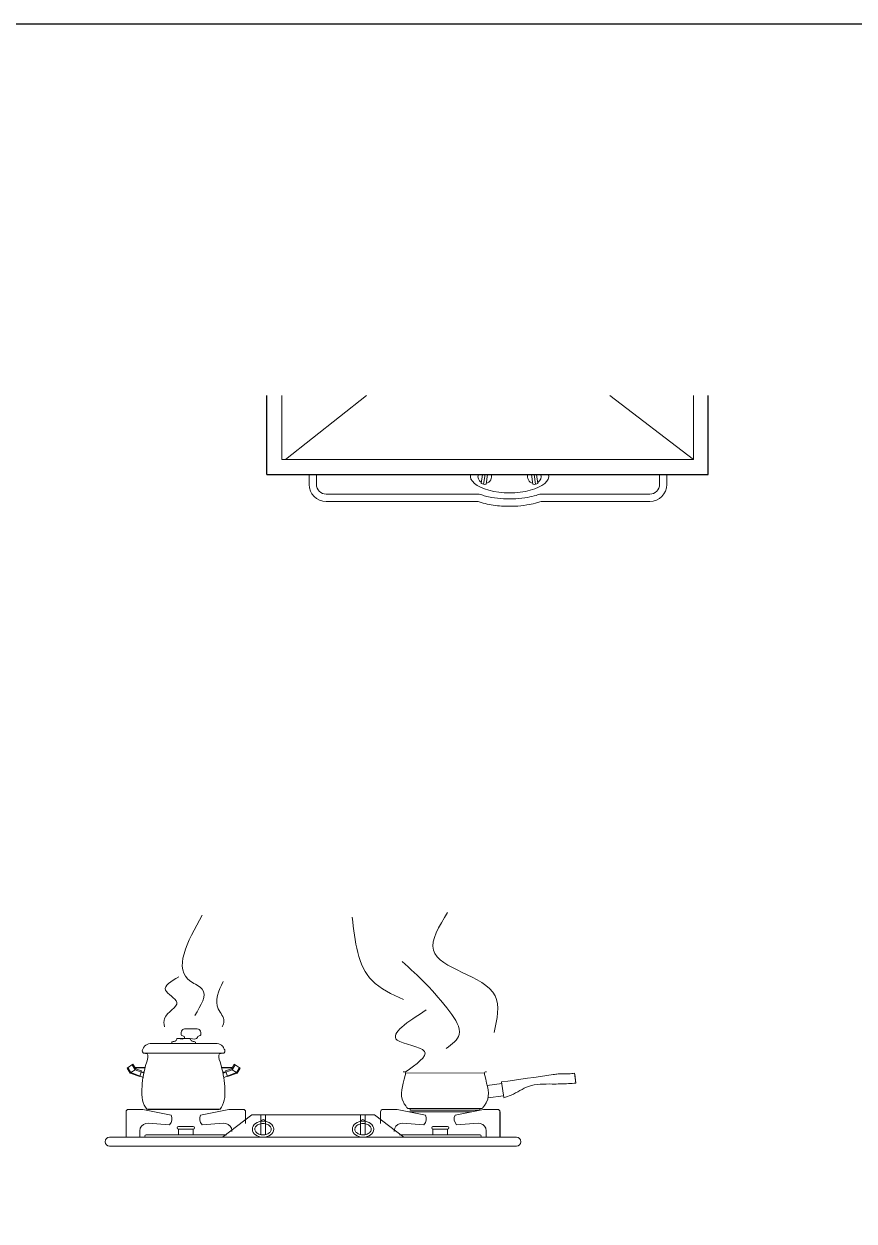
# Model space of a CAD drawing. Header units: millimetres. Extents: x 351279 to 387190, y -1289537 to -1277077.
# Drawn here: x 382242 to 383935, y -1279519 to -1277077 of the extents above; entities that cross this region are included whole.
import ezdxf

# ---------------------------------------------------------------- set-up
doc = ezdxf.new("R2010")
doc.units = ezdxf.units.MM
doc.header["$LTSCALE"] = 20
for name, color, linetype, lineweight in [('中实线', 30, 'Continuous', 30), ('细实线', 97, 'Continuous', 13), ('超细线', 252, 'Continuous', 5)]:
    doc.layers.add(name, color=color, linetype=linetype, lineweight=lineweight)

# ---------------------------------------------------------------- blocks, each defined once
blk = doc.blocks.new('werw')
at = {"layer": '中实线'}
for p, q in [((123173, -999319.4), (123173, -999158.3)), ((124073, -999319.4), (124073, -999158.3)), ((123173, -999319.4), (124073, -999319.4))]:
    blk.add_line(p, q, dxfattribs=at)
at = {"layer": '超细线', "lineweight": 5}
for p, q in [((123203, -999289.4), (123203, -999158.3)), ((123376.3, -999158.3), (123210.9, -999289.4)), ((123872.5, -999158.3), (124043, -999289.4)), ((124043, -999289.4), (124043, -999158.3)), ((123203, -999289.4), (124043, -999289.4))]:
    blk.add_line(p, q, dxfattribs=at)
blk = doc.blocks.new('zzzzttt')
at = {"layer": '细实线'}
for p, q in [((118846.4, -1000457.2), (118846.4, -1000436.8)), ((118861.4, -1000457.2), (118861.4, -1000436.8)), ((119200.4, -1000436.8), (119197.7, -1000455.5)), ((119202.6, -1000457.1), (119205.5, -1000436.8)), ((119210.5, -1000436.8), (119207.6, -1000457)), ((119300.3, -1000436.8), (119303.2, -1000457)), ((119308.3, -1000457.1), (119305.3, -1000436.8)), ((119310.4, -1000436.8), (119313.1, -1000455.5)), ((119561.4, -1000436.8), (119561.4, -1000457.2)), ((119576.4, -1000436.8), (119576.4, -1000457.2)), ((119191.3, -1000477.2), (118881.4, -1000477.2)), ((119188.9, -1000492.2), (118881.4, -1000492.2)), ((119541.4, -1000477.2), (119319.6, -1000477.2)), ((119541.4, -1000492.2), (119322, -1000492.2))]:
    blk.add_line(p, q, dxfattribs=at)
for centre, radius, start, end in [((119204.8, -1000441.4), 13.8, 160.7052, 240.5553), ((119204.8, -1000441.4), 13.8, 282.9907, 19.2948), ((119306, -1000441.4), 13.8, 160.7052, 257.0093), ((119306, -1000441.4), 13.8, 299.4447, 19.2948), ((118881.4, -1000457.2), 35, 180, 270), ((118881.4, -1000457.2), 20, 180, 270), ((119204.8, -1000441.4), 15.8, 243.343, 280.203), ((119306, -1000441.4), 15.8, 259.797, 296.657), ((119541.4, -1000457.2), 20, 270, 0), ((119541.4, -1000457.2), 35, 270, 0), ((119188.9, -1000507.2), 15, 72.0755, 90), ((119191.3, -1000492.2), 15, 71.2088, 90), ((119319.6, -1000492.2), 15, 90, 108.7896), ((119322, -1000507.2), 15, 90, 107.9267)]:
    blk.add_arc(centre, radius, start, end, dxfattribs=at)
blk.add_ellipse((119255.4, -1000440.1), major_axis=(-80, 0), ratio=0.429918, start_param=6.187839, end_param=9.520124, dxfattribs=at)
for points, knots in [([(119193.5, -1000492.9), (119196.2, -1000493.8), (119198.9, -1000494.6), (119207, -1000496.8), (119212.5, -1000497.9), (119223.7, -1000499.9), (119229.4, -1000500.6), (119245.5, -1000502), (119256, -1000502.2), (119274.7, -1000501.4), (119282.8, -1000500.5), (119296.7, -1000498.3), (119302.5, -1000497.1), (119311.3, -1000494.8), (119314.3, -1000493.9), (119317.4, -1000492.9)], [0.92581, 0.92581, 0.92581, 0.92581, 1.015741, 1.015741, 1.190674, 1.190674, 1.365608, 1.365608, 1.682458, 1.682458, 1.930349, 1.930349, 2.115232, 2.115232, 2.215777, 2.215777, 2.215777, 2.215777]), ([(119196.1, -1000478), (119199.4, -1000479.1), (119202.7, -1000480.1), (119210.3, -1000482.1), (119214.6, -1000483), (119226.8, -1000485.3), (119235, -1000486.2), (119251.5, -1000487.1), (119259.9, -1000487.1), (119276.4, -1000486.1), (119284.5, -1000485.2), (119298.2, -1000482.7), (119304, -1000481.3), (119311.2, -1000479.1), (119313, -1000478.6), (119314.7, -1000478)], [0.90136, 0.90136, 0.90136, 0.90136, 1.022079, 1.022079, 1.171301, 1.171301, 1.439463, 1.439463, 1.707624, 1.707624, 1.975786, 1.975786, 2.175643, 2.175643, 2.240234, 2.240234, 2.240234, 2.240234])]:
    blk.add_open_spline(points, degree=3, knots=knots, dxfattribs=at)

msp = doc.modelspace()

# ---------------------------------------------------------------- linework, layer by layer
at = {"color": 4, "lineweight": 5}
for p, q in [((382554.43, -1279146.279), (382580.684, -1279146.279)), ((382571.852, -1279126.279), (382593.261, -1279126.279)), ((382499.011, -1279156.279), (382636.102, -1279156.279)), ((382486.433, -1279176.279), (382648.68, -1279176.279)), ((382464.26, -1279198.674), (382452.525, -1279207.05)), ((382452.525, -1279207.05), (382458.237, -1279217.196)), ((382454.163, -1279205.881), (382459.603, -1279215.546)), ((382458.237, -1279217.196), (382477.98, -1279223.846)), ((382468.671, -1279210.11), (382459.603, -1279215.546)), ((382459.603, -1279215.546), (382485.74, -1279225.554)), ((382468.671, -1279210.11), (382462.626, -1279199.841)), ((382470.008, -1279208.437), (382464.26, -1279198.674)), ((382487.251, -1279217.151), (382468.671, -1279210.11)), ((382481.889, -1279212.24), (382470.008, -1279208.437)), ((382481.889, -1279212.24), (382477.98, -1279223.846)), ((382647.862, -1279217.151), (382666.442, -1279210.11)), ((382675.51, -1279215.546), (382649.373, -1279225.554)), ((382653.224, -1279212.24), (382665.105, -1279208.437)), ((382653.224, -1279212.24), (382657.133, -1279223.846)), ((382676.876, -1279217.196), (382657.133, -1279223.846)), ((382665.105, -1279208.437), (382670.853, -1279198.674)), ((382666.442, -1279210.11), (382672.487, -1279199.841)), ((382666.442, -1279210.11), (382675.51, -1279215.546)), ((382670.853, -1279198.674), (382682.588, -1279207.05)), ((382680.95, -1279205.881), (382675.51, -1279215.546)), ((382682.588, -1279207.05), (382676.876, -1279217.196)), ((383365.142, -1279217.192), (383367.683, -1279237.06)), ((383365.409, -1279219.282), (383367.683, -1279237.06)), ((383186.864, -1279242.123), (383216.622, -1279238.316)), ((383215.987, -1279234.796), (383220.428, -1279266.455)), ((383188.382, -1279267.133), (383219.794, -1279263.114)), ((382455.269, -1279290.834), (382484.196, -1279290.98)), ((382484.196, -1279290.98), (382541.848, -1279302.346)), ((382492.32, -1279290.102), (382641.764, -1279290.102)), ((382494.229, -1279290.102), (382494.229, -1279291.2)), ((382494.229, -1279291.2), (382639.855, -1279291.2)), ((382659.914, -1279290.98), (382602.262, -1279302.346)), ((382639.855, -1279290.102), (382639.855, -1279291.2)), ((382688.841, -1279290.834), (382659.914, -1279290.98)), ((382974.269, -1279290.834), (383003.196, -1279290.98)), ((383003.196, -1279290.98), (383060.848, -1279302.346)), ((383024.593, -1279289.339), (383176.514, -1279289.339)), ((383029.386, -1279289.339), (383029.386, -1279292.235)), ((383029.386, -1279292.235), (383171.721, -1279292.235)), ((383178.914, -1279290.98), (383121.262, -1279302.346)), ((383171.721, -1279289.339), (383171.721, -1279292.235)), ((383207.841, -1279290.834), (383178.914, -1279290.98)), ((382450.269, -1279295.834), (382450.269, -1279347.779)), ((382490.499, -1279319.715), (382495.116, -1279318.888)), ((382495.116, -1279318.888), (382538.813, -1279322.196)), ((382648.995, -1279318.888), (382605.297, -1279322.196)), ((382706.375, -1279301.793), (382646.65, -1279347.779)), ((382653.612, -1279319.715), (382648.995, -1279318.888)), ((382693.841, -1279295.834), (382693.841, -1279319.345)), ((382706.375, -1279301.793), (382892.433, -1279301.793)), ((382725.204, -1279342.572), (382725.204, -1279301.793)), ((382734.801, -1279341.853), (382734.801, -1279301.793)), ((382956.736, -1279301.793), (382890.677, -1279301.793)), ((382928.309, -1279341.853), (382928.309, -1279301.793)), ((382937.906, -1279342.572), (382937.906, -1279301.793)), ((382956.736, -1279301.793), (383016.461, -1279347.779)), ((382969.269, -1279295.834), (382969.269, -1279319.345)), ((383009.499, -1279319.715), (383014.116, -1279318.888)), ((383014.116, -1279318.888), (383057.813, -1279322.196)), ((383027.537, -1279295.779), (383154.573, -1279295.779)), ((383167.995, -1279318.888), (383124.297, -1279322.196)), ((383172.612, -1279319.715), (383167.995, -1279318.888)), ((382478.142, -1279347.779), (382478.142, -1279334.48)), ((382490.888, -1279342.779), (382654.948, -1279342.779)), ((382557.055, -1279325.997), (382587.055, -1279325.997)), ((382557.055, -1279330.997), (382557.055, -1279342.779)), ((382557.055, -1279330.997), (382587.055, -1279330.997)), ((382587.055, -1279330.997), (382587.055, -1279342.779)), ((382665.969, -1279336.139), (382665.969, -1279334.48)), ((382997.142, -1279336.139), (382997.142, -1279334.48)), ((383172.222, -1279342.779), (383008.162, -1279342.779)), ((383106.055, -1279325.997), (383076.055, -1279325.997)), ((383106.055, -1279330.997), (383076.055, -1279330.997)), ((383076.055, -1279330.997), (383076.055, -1279342.779)), ((383106.055, -1279330.997), (383106.055, -1279342.779)), ((383184.969, -1279347.779), (383184.969, -1279334.48)), ((382416.555, -1279347.779), (383246.555, -1279347.779)), ((382416.555, -1279365.779), (383246.555, -1279365.779)), ((382490.888, -1279347.779), (383246.555, -1279347.779))]:
    msp.add_line(p, q, dxfattribs=at)
at = {"color": 4}
for p, q in [((382488.897, -1279205.779), (382468.443, -1279205.779)), ((382486.508, -1279215.779), (382483.63, -1279215.779)), ((382666.67, -1279205.779), (382645.187, -1279205.779)), ((382651.483, -1279215.779), (382647.576, -1279215.779)), ((383212.841, -1279295.834), (383212.841, -1279347.779))]:
    msp.add_line(p, q, dxfattribs=at)
at = {"color": 4, "linetype": 'ByBlock', "lineweight": 13}
msp.add_line((383181.123, -1279215.967), (383020.15, -1279217.14), dxfattribs=at)
at = {"color": 3}
msp.add_lwpolyline([(372812.5, -1277076.836), (387190.469, -1277076.836), (387190.469, -1289537.07), (372812.5, -1289537.07)], close=True, dxfattribs=at)
at = {"color": 4, "lineweight": 5}
for centre, radius, start, end in [((382486.433, -1279174.279), 2, 214.863974, 270), ((382648.68, -1279174.279), 2, 270, 325.136026), ((382455.269, -1279295.834), 5, 90, 180), ((382688.841, -1279295.834), 5, 0, 90), ((382974.269, -1279295.834), 5, 90, 180), ((383207.841, -1279295.834), 5, 0, 90), ((382526.377, -1279310.138), 17.323, 315.88594, 26.732028), ((382617.734, -1279310.138), 17.323, 153.267972, 224.11406), ((382729.973, -1279316.949), 5.158, 20.627137, 157.58055), ((382933.137, -1279316.949), 5.158, 22.41945, 159.372863), ((383045.377, -1279310.138), 17.323, 315.88594, 26.732028), ((383136.734, -1279310.138), 17.323, 153.267972, 224.11406), ((382493.142, -1279334.48), 15, 100.148544, 180), ((382490.888, -1279345.279), 2.5, 90, 270), ((382557.055, -1279328.497), 2.5, 90, 270), ((382587.055, -1279328.497), 2.5, 270, 90), ((382650.969, -1279334.48), 15, 0, 79.851456), ((383012.142, -1279334.48), 15, 100.148544, 180), ((383076.055, -1279328.497), 2.5, 90, 270), ((383106.055, -1279328.497), 2.5, 270, 90), ((383172.222, -1279345.279), 2.5, 270, 90), ((383169.969, -1279334.48), 15, 0, 79.851456), ((382416.555, -1279356.779), 9, 90, 270), ((383246.555, -1279356.779), 9, 270, 90)]:
    msp.add_arc(centre, radius, start, end, dxfattribs=at)
msp.add_ellipse((382729.566, -1279331.212), major_axis=(21.769, 0), ratio=0.76101698, start_param=-3.14159265, end_param=3.14159265, dxfattribs=at)
at = {"color": 4, "lineweight": 5, "extrusion": (0, 0, -1)}
msp.add_ellipse((382933.544, -1279331.212), major_axis=(-21.769, 0), ratio=0.76101698, start_param=-3.14159265, end_param=3.14159265, dxfattribs=at)
at = {"color": 4, "lineweight": 5}
for points in [[(382605.611, -1278894.862), (382582.522, -1279030.203), (382605.611, -1279045.582), (382590.218, -1279099.408)], [(382911.545, -1278898.707), (382951.951, -1279028.281), (383016.152, -1279066.728)], [(383105.88, -1278889.095), (383077.018, -1278965.989), (383202.791, -1279059.038), (383200.867, -1279134.01)], [(383013.523, -1278989.057), (383110.433, -1279091.718), (383129.674, -1279137.855), (383103.13, -1279166.69)], [(382557.508, -1279020.591), (382530.57, -1279047.504), (382553.66, -1279072.495), (382528.646, -1279105.175), (382528.646, -1279122.476)], [(382647.941, -1279030.203), (382638.321, -1279085.951), (382649.865, -1279110.942), (382646.017, -1279122.476)], [(383062.331, -1279087.874), (383003.076, -1279149.389), (383058.875, -1279172.457), (383019.472, -1279215.136)], [(382543.396, -1279156.279), (382543.396, -1279153.785), (382550.193, -1279151.705), (382553.446, -1279147.935), (382554.43, -1279146.279)], [(382571.852, -1279126.279), (382564.239, -1279128.912), (382562.509, -1279134.098), (382563.547, -1279139.976), (382568.391, -1279142.051), (382569.024, -1279143.032), (382569.43, -1279144.125), (382554.43, -1279146.279)], [(382593.261, -1279126.279), (382600.874, -1279128.912), (382602.604, -1279134.098), (382601.566, -1279139.976), (382596.722, -1279142.051), (382596.089, -1279143.032), (382595.684, -1279144.125), (382580.684, -1279146.279)], [(382591.718, -1279156.279), (382591.718, -1279153.785), (382584.92, -1279151.705), (382581.667, -1279147.935), (382580.684, -1279146.279)], [(382485.404, -1279176.279), (382493.241, -1279177.63), (382492.254, -1279194.078), (382482.707, -1279244.079), (382489.62, -1279286.632), (382492.32, -1279290.102)], [(382648.68, -1279176.279), (382640.842, -1279177.63), (382641.83, -1279194.078), (382651.377, -1279244.079), (382644.464, -1279286.632), (382641.764, -1279290.102)], [(383015.554, -1279214.339), (383019.405, -1279215.077), (383019.431, -1279221.386), (383015.714, -1279275.797), (383019.776, -1279282.58), (383023.116, -1279287.401)], [(383185.554, -1279214.339), (383181.703, -1279215.077), (383181.676, -1279221.386), (383185.393, -1279275.797), (383181.332, -1279282.58), (383177.991, -1279287.401)], [(383215.987, -1279234.796), (383321.577, -1279219.848), (383331.37, -1279218.596), (383359.462, -1279217.918), (383365.142, -1279217.192)], [(383220.494, -1279266.964), (383235.592, -1279261.724), (383271.231, -1279243.918), (383319.051, -1279239.061), (383352.758, -1279238.265), (383367.683, -1279237.06)], [(383023.116, -1279287.401), (383024.216, -1279288.059), (383024.593, -1279289.339)], [(383177.991, -1279287.401), (383176.891, -1279288.059), (383176.514, -1279289.339)]]:
    msp.add_spline(points, degree=3, dxfattribs=at)
for points, knots in [([(382484.792, -1279175.422), (382483.882, -1279174.116), (382482.476, -1279171.687), (382484.385, -1279168.193), (382485.912, -1279165.927), (382486.613, -1279163.638), (382489.87, -1279158.993), (382494.858, -1279157.512), (382499.011, -1279156.279)], [0.95642997, 0.95642997, 0.95642997, 0.95642997, 5.32575451, 9.02791959, 11.79945953, 13.65051549, 16.1295911, 28.44909539, 28.44909539, 28.44909539, 28.44909539]), ([(382650.321, -1279175.422), (382651.231, -1279174.116), (382652.637, -1279171.687), (382650.728, -1279168.193), (382649.201, -1279165.927), (382648.5, -1279163.638), (382645.243, -1279158.993), (382640.255, -1279157.512), (382636.102, -1279156.279)], [0.95642997, 0.95642997, 0.95642997, 0.95642997, 5.32575451, 9.02791959, 11.79945953, 13.65051549, 16.1295911, 28.44909539, 28.44909539, 28.44909539, 28.44909539]), ([(382712.798, -1279331.212), (382712.798, -1279332.112), (382712.955, -1279333.014), (382713.615, -1279334.831), (382714.122, -1279335.746), (382715.523, -1279337.525), (382716.418, -1279338.385), (382718.562, -1279339.939), (382719.811, -1279340.631), (382722.567, -1279341.752), (382724.073, -1279342.18), (382727.207, -1279342.715), (382728.834, -1279342.823), (382732.063, -1279342.702), (382733.663, -1279342.474), (382736.69, -1279341.713), (382738.117, -1279341.179), (382740.673, -1279339.879), (382741.802, -1279339.113), (382743.684, -1279337.453), (382744.437, -1279336.56), (382745.561, -1279334.751), (382745.934, -1279333.837), (382746.346, -1279332.028), (382746.388, -1279331.131), (382746.155, -1279329.328), (382745.877, -1279328.419), (382744.955, -1279326.601), (382744.308, -1279325.693), (382742.63, -1279323.972), (382741.599, -1279323.159), (382739.21, -1279321.741), (382737.854, -1279321.136), (382734.93, -1279320.214), (382733.363, -1279319.899), (382730.16, -1279319.598), (382728.525, -1279319.614), (382725.336, -1279319.974), (382723.783, -1279320.319), (382720.898, -1279321.292), (382719.568, -1279321.921), (382717.238, -1279323.376), (382716.241, -1279324.202), (382714.633, -1279325.94), (382714.021, -1279326.851), (382713.167, -1279328.67), (382712.92, -1279329.577), (382712.809, -1279330.723), (382712.798, -1279330.968), (382712.798, -1279331.212)], [-3.14159265, -3.14159265, -3.14159265, -3.14159265, -2.87160419, -2.87160419, -2.60161573, -2.60161573, -2.33162726, -2.33162726, -2.0616388, -2.0616388, -1.79165034, -1.79165034, -1.52166187, -1.52166187, -1.25167341, -1.25167341, -0.98168495, -0.98168495, -0.71169648, -0.71169648, -0.44170802, -0.44170802, -0.17171956, -0.17171956, 0.09826891, 0.09826891, 0.36825737, 0.36825737, 0.63824583, 0.63824583, 0.9082343, 0.9082343, 1.17822276, 1.17822276, 1.44821122, 1.44821122, 1.71819969, 1.71819969, 1.98818815, 1.98818815, 2.25817661, 2.25817661, 2.52816508, 2.52816508, 2.79815354, 2.79815354, 3.068142, 3.068142, 3.14159265, 3.14159265, 3.14159265, 3.14159265]), ([(382950.313, -1279331.212), (382950.313, -1279332.112), (382950.155, -1279333.014), (382949.495, -1279334.831), (382948.988, -1279335.746), (382947.587, -1279337.525), (382946.693, -1279338.385), (382944.548, -1279339.939), (382943.299, -1279340.631), (382940.543, -1279341.752), (382939.037, -1279342.18), (382935.903, -1279342.715), (382934.276, -1279342.823), (382931.047, -1279342.702), (382929.447, -1279342.474), (382926.42, -1279341.713), (382924.993, -1279341.179), (382922.437, -1279339.879), (382921.308, -1279339.113), (382919.426, -1279337.453), (382918.673, -1279336.56), (382917.549, -1279334.751), (382917.176, -1279333.837), (382916.764, -1279332.028), (382916.722, -1279331.131), (382916.955, -1279329.328), (382917.233, -1279328.419), (382918.155, -1279326.601), (382918.802, -1279325.693), (382920.48, -1279323.972), (382921.511, -1279323.159), (382923.9, -1279321.741), (382925.256, -1279321.136), (382928.181, -1279320.214), (382929.747, -1279319.899), (382932.95, -1279319.598), (382934.585, -1279319.614), (382937.774, -1279319.974), (382939.327, -1279320.319), (382942.212, -1279321.292), (382943.543, -1279321.921), (382945.872, -1279323.376), (382946.869, -1279324.202), (382948.478, -1279325.94), (382949.089, -1279326.851), (382949.943, -1279328.67), (382950.19, -1279329.577), (382950.301, -1279330.723), (382950.313, -1279330.968), (382950.313, -1279331.212)], [-3.14159265, -3.14159265, -3.14159265, -3.14159265, -2.87160419, -2.87160419, -2.60161573, -2.60161573, -2.33162726, -2.33162726, -2.0616388, -2.0616388, -1.79165034, -1.79165034, -1.52166187, -1.52166187, -1.25167341, -1.25167341, -0.98168495, -0.98168495, -0.71169648, -0.71169648, -0.44170802, -0.44170802, -0.17171956, -0.17171956, 0.09826891, 0.09826891, 0.36825737, 0.36825737, 0.63824583, 0.63824583, 0.9082343, 0.9082343, 1.17822276, 1.17822276, 1.44821122, 1.44821122, 1.71819969, 1.71819969, 1.98818815, 1.98818815, 2.25817661, 2.25817661, 2.52816508, 2.52816508, 2.79815354, 2.79815354, 3.068142, 3.068142, 3.14159265, 3.14159265, 3.14159265, 3.14159265])]:
    msp.add_open_spline(points, degree=3, knots=knots, dxfattribs=at)

# ---------------------------------------------------------------- block references
at = {"layer": '中实线'}
msp.add_blockref('zzzzttt', (263976.946, -277558.747), dxfattribs=at)
at = {"layer": '细实线'}
msp.add_blockref('werw', (259564.602, -278676.164), dxfattribs=at)

doc.saveas('drawing.dxf')
